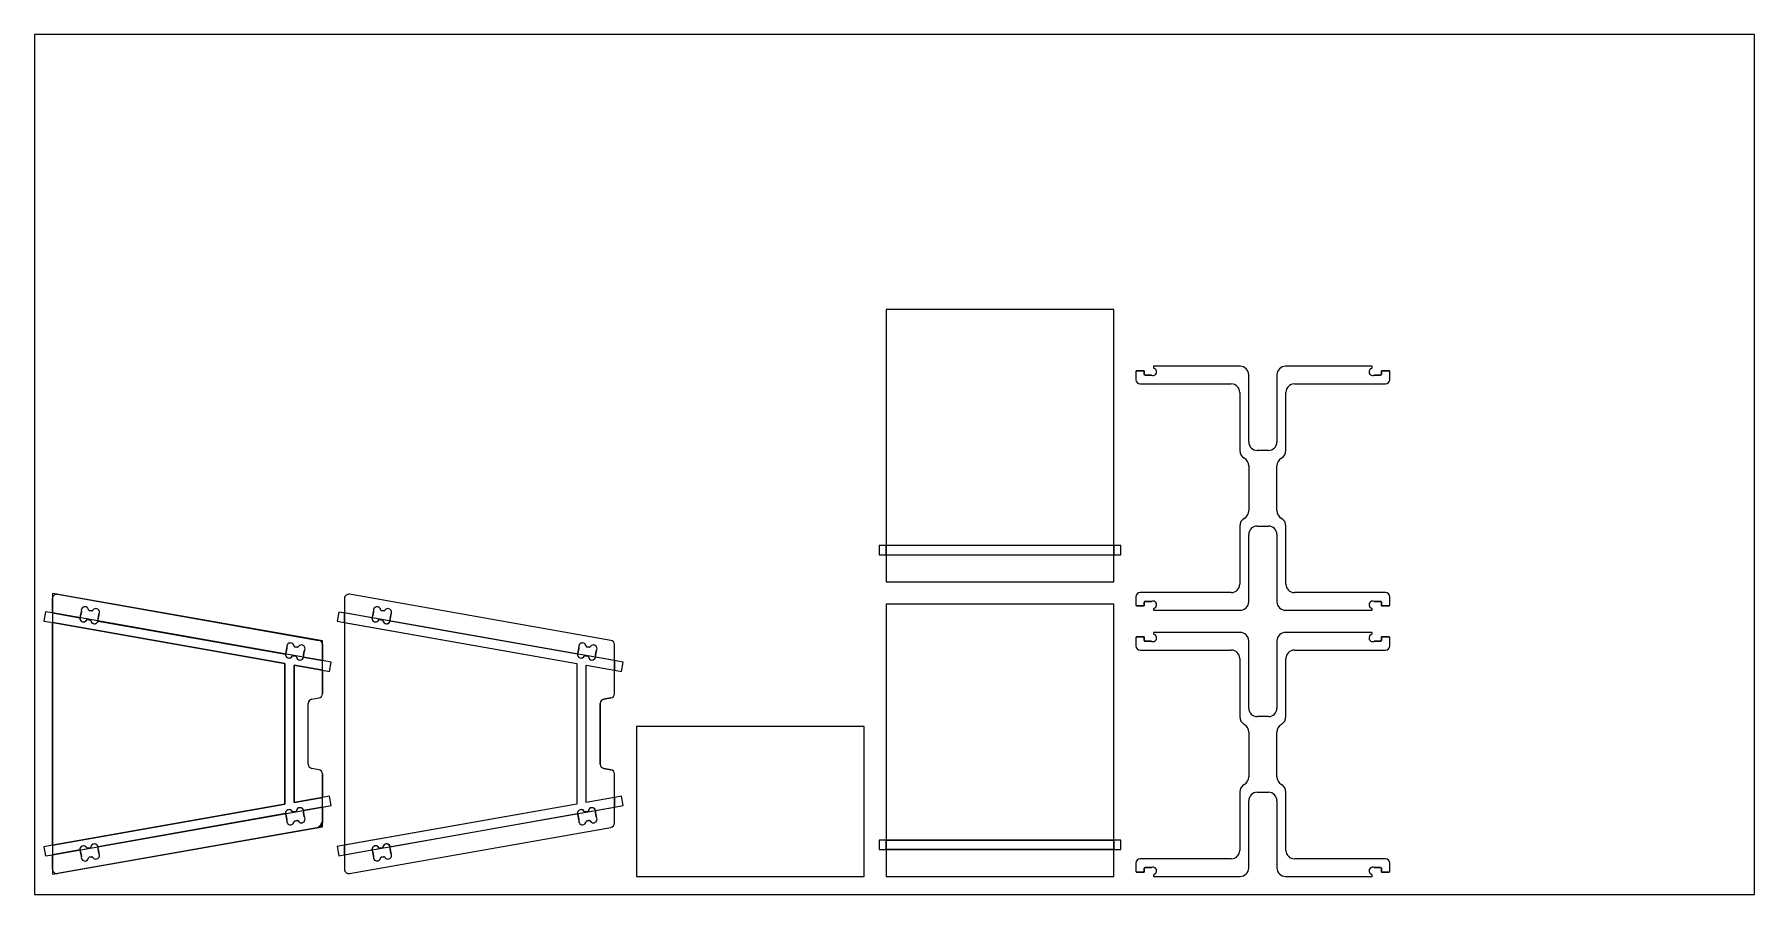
# Model space of a CAD drawing. Extents: x 0 to 96.1, y 0.2 to 48.2.
import ezdxf

# ---------------------------------------------------------------- set-up
doc = ezdxf.new("R2010")
doc.units = 0
doc.header["$MEASUREMENT"] = 0
doc.layers.get('0').update_dxf_attribs({"linetype": 'CONTINUOUS'})
for name, color, linetype in [('BOX_STOCK', 1, 'CONTINUOUS'), ('POCKETS', 171, 'CONTINUOUS'), ('PROFILES_INSIDE', 4, 'CONTINUOUS'), ('PROFILES_OUTSIDE', 6, 'CONTINUOUS')]:
    doc.layers.add(name, color=color, linetype=linetype)

msp = doc.modelspace()

# ---------------------------------------------------------------- linework, layer by layer
at = {"color": 7, "linetype": 'CONTINUOUS'}
for p, q in [((60.283, 32.846), (47.578, 32.846)), ((47.578, 32.846), (47.578, 19.66)), ((60.283, 19.66), (60.283, 32.846)), ((61.522, 29.386), (61.522, 28.923)), ((61.562, 29.425), (61.977, 29.425)), ((61.977, 29.425), (61.991, 29.216)), ((62.03, 29.179), (62.37, 29.179)), ((62.507, 29.671), (62.507, 29.592)), ((67.349, 29.671), (62.507, 29.671)), ((67.822, 25.445), (67.822, 29.199)), ((69.396, 29.199), (69.396, 25.445)), ((74.711, 29.671), (69.869, 29.671)), ((74.711, 29.592), (74.711, 29.671)), ((74.848, 29.179), (75.188, 29.179)), ((75.227, 29.216), (75.24, 29.425)), ((75.24, 29.425), (75.656, 29.425)), ((75.696, 28.923), (75.696, 29.386)), ((61.759, 28.687), (66.849, 28.687)), ((67.322, 28.215), (67.322, 24.973)), ((69.896, 24.973), (69.896, 28.215)), ((70.369, 28.687), (75.459, 28.687)), ((67.822, 24.107), (67.822, 21.612)), ((68.924, 24.973), (68.294, 24.973)), ((69.396, 21.612), (69.396, 24.107)), ((67.322, 20.746), (67.322, 17.504)), ((67.822, 16.52), (67.822, 20.274)), ((68.294, 20.746), (68.924, 20.746)), ((69.396, 20.274), (69.396, 16.52)), ((69.896, 17.504), (69.896, 20.746)), ((60.283, 19.66), (47.578, 19.66)), ((47.578, 19.145), (47.578, 19.66)), ((60.283, 19.66), (60.283, 19.145)), ((47.578, 19.145), (47.578, 17.634)), ((47.578, 19.145), (60.283, 19.145)), ((60.283, 17.634), (60.283, 19.145)), ((47.578, 17.634), (60.283, 17.634)), ((1.022, 15.895), (1.022, 16.707)), ((1.299, 16.94), (15.893, 14.366)), ((17.328, 16.707), (17.328, 15.895)), ((32.2, 14.366), (17.605, 16.94)), ((60.283, 16.395), (47.578, 16.395)), ((47.578, 16.395), (47.578, 3.209)), ((60.283, 3.209), (60.283, 16.395)), ((61.522, 16.795), (61.522, 16.333)), ((66.849, 17.032), (61.759, 17.032)), ((61.991, 16.503), (61.977, 16.293)), ((62.37, 16.539), (62.03, 16.539)), ((75.459, 17.032), (70.369, 17.032)), ((75.188, 16.539), (74.848, 16.539)), ((75.24, 16.293), (75.227, 16.503)), ((75.696, 16.333), (75.696, 16.795)), ((1.022, 15.895), (2.548, 15.626)), ((1.022, 15.895), (1.022, 15.36)), ((2.59, 15.736), (2.632, 15.973)), ((2.973, 15.53), (3.13, 15.503)), ((3.062, 16.036), (3.219, 16.008)), ((3.601, 15.802), (3.56, 15.565)), ((3.561, 15.447), (14.027, 13.602)), ((18.86, 15.625), (17.328, 15.895)), ((17.328, 15.36), (17.328, 15.895)), ((18.902, 15.735), (18.944, 15.972)), ((19.285, 15.529), (19.442, 15.502)), ((19.374, 16.035), (19.531, 16.007)), ((19.913, 15.801), (19.872, 15.564)), ((30.333, 13.602), (19.873, 15.446)), ((61.977, 16.293), (61.562, 16.293)), ((62.507, 16.127), (62.507, 16.047)), ((62.507, 16.047), (67.349, 16.047)), ((69.869, 16.047), (74.711, 16.047)), ((74.711, 16.047), (74.711, 16.127)), ((75.656, 16.293), (75.24, 16.293)), ((1.022, 2.931), (1.022, 15.36)), ((14, 13.071), (1.022, 15.36)), ((17.328, 15.36), (17.328, 2.931)), ((17.328, 15.36), (30.307, 13.071)), ((61.522, 14.523), (61.522, 14.06)), ((61.562, 14.562), (61.977, 14.562)), ((61.977, 14.562), (61.991, 14.353)), ((62.507, 14.808), (62.507, 14.728)), ((67.349, 14.808), (62.507, 14.808)), ((74.711, 14.808), (69.869, 14.808)), ((74.711, 14.728), (74.711, 14.808)), ((75.227, 14.353), (75.24, 14.562)), ((75.24, 14.562), (75.656, 14.562)), ((75.696, 14.06), (75.696, 14.523)), ((14.069, 13.712), (14.111, 13.949)), ((14.451, 13.506), (14.608, 13.479)), ((14.541, 14.012), (14.697, 13.984)), ((15.08, 13.779), (15.038, 13.541)), ((16.089, 14.134), (16.089, 13.238)), ((30.375, 13.712), (30.417, 13.949)), ((30.758, 13.506), (30.914, 13.479)), ((30.847, 14.012), (31.004, 13.984)), ((31.386, 13.779), (31.344, 13.541)), ((32.395, 13.238), (32.395, 14.134)), ((61.759, 13.824), (66.849, 13.824)), ((62.03, 14.316), (62.37, 14.316)), ((67.822, 10.582), (67.822, 14.336)), ((69.396, 14.336), (69.396, 10.582)), ((70.369, 13.824), (75.459, 13.824)), ((74.848, 14.316), (75.188, 14.316)), ((14, 5.22), (14, 13.071)), ((14.514, 12.981), (14.514, 5.31)), ((16.089, 12.703), (14.514, 12.981)), ((15.04, 13.423), (16.089, 13.238)), ((16.089, 12.703), (16.089, 13.238)), ((16.089, 12.703), (16.089, 11.381)), ((30.307, 13.071), (30.307, 5.22)), ((30.82, 5.31), (30.82, 12.981)), ((30.82, 12.981), (32.395, 12.703)), ((32.395, 13.238), (31.346, 13.423)), ((32.395, 13.238), (32.395, 12.703)), ((32.395, 11.381), (32.395, 12.703)), ((67.322, 13.351), (67.322, 10.109)), ((69.896, 10.109), (69.896, 13.351)), ((15.301, 7.446), (15.301, 10.845)), ((15.496, 11.078), (15.893, 11.148)), ((31.607, 10.845), (31.607, 7.446)), ((32.2, 11.148), (31.803, 11.078)), ((68.924, 10.109), (68.294, 10.109)), ((46.339, 9.558), (33.634, 9.558)), ((33.634, 9.558), (33.634, 1.184)), ((46.339, 1.184), (46.339, 9.558)), ((67.822, 9.243), (67.822, 6.749)), ((69.396, 6.749), (69.396, 9.243)), ((15.893, 7.143), (15.496, 7.213)), ((16.089, 6.911), (16.089, 5.588)), ((31.803, 7.213), (32.2, 7.143)), ((32.395, 5.588), (32.395, 6.911)), ((67.322, 5.883), (67.322, 2.641)), ((68.294, 5.883), (68.924, 5.883)), ((69.896, 2.641), (69.896, 5.883)), ((1.022, 2.931), (14, 5.22)), ((14.608, 4.813), (14.451, 4.785)), ((14.514, 5.31), (16.089, 5.588)), ((16.089, 5.053), (15.04, 4.868)), ((16.089, 5.053), (16.089, 5.588)), ((16.089, 5.053), (16.089, 4.158)), ((30.307, 5.22), (17.328, 2.931)), ((30.914, 4.813), (30.758, 4.785)), ((32.395, 5.588), (30.82, 5.31)), ((31.346, 4.868), (32.395, 5.053)), ((32.395, 5.588), (32.395, 5.053)), ((32.395, 4.158), (32.395, 5.053)), ((67.822, 1.656), (67.822, 5.41)), ((69.396, 5.41), (69.396, 1.656)), ((15.893, 3.925), (1.299, 1.352)), ((14.027, 4.69), (3.561, 2.844)), ((14.111, 4.342), (14.069, 4.579)), ((14.697, 4.307), (14.541, 4.279)), ((15.038, 4.75), (15.08, 4.513)), ((17.605, 1.352), (32.2, 3.925)), ((19.873, 2.845), (30.333, 4.69)), ((30.417, 4.342), (30.375, 4.579)), ((31.004, 4.307), (30.847, 4.279)), ((31.344, 4.75), (31.386, 4.513)), ((1.022, 2.931), (1.022, 2.397)), ((17.328, 2.397), (17.328, 2.931)), ((47.578, 3.209), (60.283, 3.209)), ((47.578, 2.695), (47.578, 3.209)), ((60.283, 3.209), (60.283, 2.695)), ((2.548, 2.666), (1.022, 2.397)), ((1.022, 1.584), (1.022, 2.397)), ((2.632, 2.318), (2.59, 2.555)), ((3.13, 2.789), (2.973, 2.761)), ((3.219, 2.283), (3.062, 2.255)), ((3.56, 2.726), (3.601, 2.489)), ((17.328, 2.397), (18.86, 2.667)), ((17.328, 2.397), (17.328, 1.584)), ((18.944, 2.319), (18.902, 2.556)), ((19.442, 2.79), (19.285, 2.762)), ((19.531, 2.284), (19.374, 2.256)), ((19.872, 2.727), (19.913, 2.49)), ((47.578, 2.695), (47.578, 1.184)), ((60.283, 2.695), (47.578, 2.695)), ((60.283, 1.184), (60.283, 2.695)), ((61.522, 1.932), (61.522, 1.469)), ((66.849, 2.168), (61.759, 2.168)), ((75.459, 2.168), (70.369, 2.168)), ((75.696, 1.469), (75.696, 1.932)), ((33.634, 1.184), (46.339, 1.184)), ((47.578, 1.184), (60.283, 1.184)), ((61.977, 1.43), (61.562, 1.43)), ((61.991, 1.639), (61.977, 1.43)), ((62.37, 1.676), (62.03, 1.676)), ((62.507, 1.264), (62.507, 1.184)), ((62.507, 1.184), (67.349, 1.184)), ((69.869, 1.184), (74.711, 1.184)), ((74.711, 1.184), (74.711, 1.264)), ((75.188, 1.676), (74.848, 1.676)), ((75.24, 1.43), (75.227, 1.639)), ((75.656, 1.43), (75.24, 1.43))]:
    msp.add_line(p, q, dxfattribs=at)
for centre, radius, start, end in [((61.562, 29.386), 0.0394, 90, 180), ((61.759, 28.923), 0.236, 180, 270), ((62.03, 29.219), 0.0394, 183.66194, 270), ((62.37, 29.14), 0.0394, 65.11211, 90), ((62.473, 29.36), 0.204, 245.11211, 72.39953), ((62.546, 29.592), 0.0394, 180, 252.39953), ((67.349, 29.199), 0.472, 0, 90), ((69.869, 29.199), 0.472, 90, 180), ((74.745, 29.36), 0.204, 107.60047, 294.88789), ((74.672, 29.592), 0.0394, 287.60047, 0), ((74.848, 29.14), 0.0394, 90, 114.88789), ((75.188, 29.219), 0.0394, 270, 356.33806), ((75.459, 28.923), 0.236, 270, 0), ((75.656, 29.386), 0.0394, 0, 90), ((66.849, 28.215), 0.472, 0, 90), ((70.369, 28.215), 0.472, 90, 180), ((68.294, 25.445), 0.472, 180, 270), ((68.924, 25.445), 0.472, 270, 0), ((67.822, 24.973), 0.5, 180, 240), ((67.322, 24.107), 0.5, 0, 60), ((69.896, 24.107), 0.5, 120, 180), ((69.396, 24.973), 0.5, 300, 0), ((67.822, 20.746), 0.5, 120, 180), ((67.322, 21.612), 0.5, 300, 0), ((69.896, 21.612), 0.5, 180, 240), ((69.396, 20.746), 0.5, 0, 60), ((68.294, 20.274), 0.472, 90, 180), ((68.924, 20.274), 0.472, 0, 90), ((66.849, 17.504), 0.472, 270, 0), ((70.369, 17.504), 0.472, 180, 270), ((1.258, 16.707), 0.236, 80, 180), ((17.564, 16.707), 0.236, 80, 180), ((61.759, 16.795), 0.236, 90, 180), ((61.562, 16.333), 0.0394, 180, 270), ((62.03, 16.5), 0.0394, 90, 176.33806), ((62.37, 16.579), 0.0394, 270, 294.88789), ((62.473, 16.359), 0.204, 287.60047, 114.88789), ((67.349, 16.52), 0.472, 270, 0), ((69.869, 16.52), 0.472, 180, 270), ((74.745, 16.359), 0.204, 65.11211, 252.39953), ((74.848, 16.579), 0.0394, 245.11211, 270), ((75.188, 16.5), 0.0394, 3.66194, 90), ((75.459, 16.795), 0.236, 0, 90), ((75.656, 16.333), 0.0394, 270, 0), ((2.751, 15.604), 0.204, 173.94475, 332.39954), ((2.751, 15.604), 0.204, 145.11212, 173.94475), ((2.552, 15.743), 0.0394, 325.11212, 350), ((2.828, 16.043), 0.204, 7.60048, 194.88784), ((2.593, 15.98), 0.0394, 350, 14.88784), ((2.966, 15.492), 0.0394, 80.00005, 152.39954), ((3.069, 16.075), 0.0394, 187.60048, 260.00005), ((3.123, 15.464), 0.0394, 7.60048, 80.00005), ((3.364, 15.496), 0.204, 187.60048, 346.05519), ((3.226, 16.047), 0.0394, 260.00005, 332.39954), ((3.441, 15.935), 0.204, 325.11219, 152.39954), ((3.598, 15.559), 0.0394, 170, 194.8879), ((3.364, 15.496), 0.204, 346.05519, 14.8879), ((3.64, 15.796), 0.0394, 145.11219, 170), ((19.063, 15.603), 0.204, 173.94475, 332.39954), ((19.063, 15.603), 0.204, 145.11212, 173.94475), ((18.863, 15.742), 0.0394, 325.11212, 350), ((19.14, 16.042), 0.204, 7.60048, 194.88784), ((18.905, 15.979), 0.0394, 350, 14.88784), ((19.278, 15.491), 0.0394, 80.00005, 152.39954), ((19.381, 16.074), 0.0394, 187.60048, 260.00005), ((19.435, 15.463), 0.0394, 7.60048, 80.00005), ((19.676, 15.495), 0.204, 187.60048, 346.05519), ((19.538, 16.046), 0.0394, 260.00005, 332.39954), ((19.753, 15.934), 0.204, 325.11219, 152.39954), ((19.91, 15.558), 0.0394, 170, 194.8879), ((19.676, 15.495), 0.204, 346.05519, 14.8879), ((19.952, 15.795), 0.0394, 145.11219, 170), ((62.546, 16.127), 0.0394, 107.60047, 180), ((74.672, 16.127), 0.0394, 0, 72.39953), ((61.562, 14.523), 0.0394, 90, 180), ((62.473, 14.497), 0.204, 245.11211, 72.39953), ((62.546, 14.728), 0.0394, 180, 252.39953), ((67.349, 14.336), 0.472, 0, 90), ((69.869, 14.336), 0.472, 90, 180), ((74.745, 14.497), 0.204, 107.60047, 294.88789), ((74.672, 14.728), 0.0394, 287.60047, 0), ((75.656, 14.523), 0.0394, 0, 90), ((14.229, 13.58), 0.204, 173.94475, 332.39954), ((14.229, 13.58), 0.204, 145.11212, 173.94475), ((14.03, 13.719), 0.0394, 325.11212, 350), ((14.307, 14.019), 0.204, 7.60048, 194.88784), ((14.072, 13.956), 0.0394, 350, 14.88784), ((14.445, 13.468), 0.0394, 80.00005, 152.39954), ((14.547, 14.051), 0.0394, 187.60048, 260.00005), ((14.601, 13.44), 0.0394, 7.60048, 80.00005), ((14.704, 14.023), 0.0394, 260.00005, 332.39954), ((14.919, 13.911), 0.204, 325.11219, 152.39954), ((15.077, 13.535), 0.0394, 170, 194.8879), ((14.842, 13.472), 0.204, 346.05519, 14.8879), ((15.119, 13.772), 0.0394, 145.11219, 170), ((15.852, 14.134), 0.236, 0, 80), ((30.536, 13.58), 0.204, 173.94475, 332.39954), ((30.536, 13.58), 0.204, 145.11212, 173.94475), ((30.336, 13.719), 0.0394, 325.11212, 350), ((30.613, 14.019), 0.204, 7.60048, 194.88784), ((30.378, 13.956), 0.0394, 350, 14.88784), ((30.751, 13.468), 0.0394, 80.00005, 152.39954), ((30.854, 14.051), 0.0394, 187.60048, 260.00005), ((30.908, 13.44), 0.0394, 7.60048, 80.00005), ((31.01, 14.023), 0.0394, 260.00005, 332.39954), ((31.226, 13.911), 0.204, 325.11219, 152.39954), ((31.383, 13.535), 0.0394, 170, 194.8879), ((31.148, 13.472), 0.204, 346.05519, 14.8879), ((31.425, 13.772), 0.0394, 145.11219, 170), ((32.159, 14.134), 0.236, 0, 80), ((61.759, 14.06), 0.236, 180, 270), ((62.03, 14.355), 0.0394, 183.66194, 270), ((62.37, 14.277), 0.0394, 65.11211, 90), ((66.849, 13.351), 0.472, 0, 90), ((70.369, 13.351), 0.472, 90, 180), ((74.848, 14.277), 0.0394, 90, 114.88789), ((75.188, 14.355), 0.0394, 270, 356.33806), ((75.459, 14.06), 0.236, 270, 0), ((14.842, 13.472), 0.204, 187.60048, 346.05519), ((31.148, 13.472), 0.204, 187.60048, 346.05519), ((15.537, 10.845), 0.236, 100, 180), ((15.852, 11.381), 0.236, 280, 0), ((31.844, 10.845), 0.236, 100, 180), ((32.159, 11.381), 0.236, 280, 0), ((68.294, 10.582), 0.472, 180, 270), ((68.924, 10.582), 0.472, 270, 0), ((67.822, 10.109), 0.5, 180, 240), ((67.322, 9.243), 0.5, 0, 60), ((69.896, 9.243), 0.5, 120, 180), ((69.396, 10.109), 0.5, 300, 0), ((15.537, 7.446), 0.236, 180, 260), ((15.852, 6.911), 0.236, 0, 80), ((31.844, 7.446), 0.236, 180, 260), ((32.159, 6.911), 0.236, 0, 80), ((67.322, 6.749), 0.5, 300, 0), ((69.896, 6.749), 0.5, 180, 240), ((67.822, 5.883), 0.5, 120, 180), ((68.294, 5.41), 0.472, 90, 180), ((68.924, 5.41), 0.472, 0, 90), ((69.396, 5.883), 0.5, 0, 60), ((14.229, 4.711), 0.204, 27.60048, 186.05519), ((14.445, 4.824), 0.0394, 207.60048, 280.00005), ((14.601, 4.851), 0.0394, 280.00005, 352.39954), ((14.842, 4.819), 0.204, 13.94475, 172.39954), ((14.842, 4.819), 0.204, 345.11219, 13.94475), ((30.536, 4.711), 0.204, 27.60048, 186.05519), ((30.751, 4.824), 0.0394, 207.60048, 280.00005), ((30.908, 4.851), 0.0394, 280.00005, 352.39954), ((31.148, 4.819), 0.204, 13.94475, 172.39954), ((31.148, 4.819), 0.204, 345.11219, 13.94475), ((14.229, 4.711), 0.204, 186.05519, 214.88784), ((14.03, 4.572), 0.0394, 10, 34.88784), ((14.307, 4.273), 0.204, 165.11212, 352.39954), ((14.072, 4.335), 0.0394, 345.11212, 10), ((14.547, 4.241), 0.0394, 100.00005, 172.39954), ((14.704, 4.268), 0.0394, 27.60048, 100.00005), ((14.919, 4.381), 0.204, 207.60048, 34.8879), ((15.077, 4.757), 0.0394, 165.11219, 190), ((15.119, 4.52), 0.0394, 190, 214.8879), ((15.852, 4.158), 0.236, 280, 0), ((30.536, 4.711), 0.204, 186.05519, 214.88784), ((30.336, 4.572), 0.0394, 10, 34.88784), ((30.613, 4.273), 0.204, 165.11212, 352.39954), ((30.378, 4.335), 0.0394, 345.11212, 10), ((30.854, 4.241), 0.0394, 100.00005, 172.39954), ((31.01, 4.268), 0.0394, 27.60048, 100.00005), ((31.226, 4.381), 0.204, 207.60048, 34.8879), ((31.383, 4.757), 0.0394, 165.11219, 190), ((31.425, 4.52), 0.0394, 190, 214.8879), ((32.159, 4.158), 0.236, 280, 0), ((2.751, 2.687), 0.204, 27.60048, 186.05519), ((3.364, 2.795), 0.204, 13.94475, 172.39954), ((19.063, 2.688), 0.204, 27.60048, 186.05519), ((19.676, 2.796), 0.204, 13.94475, 172.39954), ((2.751, 2.687), 0.204, 186.05519, 214.88784), ((2.552, 2.548), 0.0394, 10, 34.88784), ((2.828, 2.249), 0.204, 165.11212, 352.39954), ((2.593, 2.311), 0.0394, 345.11212, 10), ((2.966, 2.8), 0.0394, 207.60048, 280.00005), ((3.069, 2.217), 0.0394, 100.00005, 172.39954), ((3.123, 2.827), 0.0394, 280.00005, 352.39954), ((3.226, 2.244), 0.0394, 27.60048, 100.00005), ((3.441, 2.357), 0.204, 207.60048, 34.8879), ((3.598, 2.733), 0.0394, 165.11219, 190), ((3.364, 2.795), 0.204, 345.11219, 13.94475), ((3.64, 2.496), 0.0394, 190, 214.8879), ((19.063, 2.688), 0.204, 186.05519, 214.88784), ((18.863, 2.549), 0.0394, 10, 34.88784), ((19.14, 2.25), 0.204, 165.11212, 352.39954), ((18.905, 2.312), 0.0394, 345.11212, 10), ((19.278, 2.801), 0.0394, 207.60048, 280.00005), ((19.381, 2.218), 0.0394, 100.00005, 172.39954), ((19.435, 2.828), 0.0394, 280.00005, 352.39954), ((19.538, 2.245), 0.0394, 27.60048, 100.00005), ((19.753, 2.358), 0.204, 207.60048, 34.8879), ((19.91, 2.734), 0.0394, 165.11219, 190), ((19.676, 2.796), 0.204, 345.11219, 13.94475), ((19.952, 2.497), 0.0394, 190, 214.8879), ((61.759, 1.932), 0.236, 90, 180), ((66.849, 2.641), 0.472, 270, 0), ((70.369, 2.641), 0.472, 180, 270), ((75.459, 1.932), 0.236, 0, 90), ((1.258, 1.584), 0.236, 180, 280), ((17.564, 1.584), 0.236, 180, 280), ((61.562, 1.469), 0.0394, 180, 270), ((62.03, 1.637), 0.0394, 90, 176.33806), ((62.37, 1.715), 0.0394, 270, 294.88789), ((62.473, 1.495), 0.204, 287.60047, 114.88789), ((62.546, 1.264), 0.0394, 107.60047, 180), ((67.349, 1.656), 0.472, 270, 0), ((69.869, 1.656), 0.472, 180, 270), ((74.745, 1.495), 0.204, 65.11211, 252.39953), ((74.672, 1.264), 0.0394, 0, 72.39953), ((74.848, 1.715), 0.0394, 245.11211, 270), ((75.188, 1.637), 0.0394, 3.66194, 90), ((75.656, 1.469), 0.0394, 270, 0)]:
    msp.add_arc(centre, radius, start, end, dxfattribs=at)
at = {"layer": 'BOX_STOCK'}
for p, q in [((96.071, 48.202), (0.008, 48.202)), ((0.008, 48.202), (0.008, 0.171)), ((96.071, 0.171), (96.071, 48.202)), ((0.008, 0.171), (96.071, 0.171))]:
    msp.add_line(p, q, dxfattribs=at)
at = {"layer": 'POCKETS'}
for p, q in [((60.677, 19.66), (47.185, 19.66)), ((47.185, 19.66), (47.185, 19.145)), ((60.677, 19.145), (60.677, 19.66)), ((47.185, 19.145), (60.677, 19.145)), ((0.623, 15.965), (0.532, 15.446)), ((0.532, 15.446), (0.919, 15.378)), ((1.011, 15.897), (0.623, 15.965)), ((0.919, 15.378), (14, 13.071)), ((16.191, 13.22), (1.011, 15.897)), ((17.016, 15.95), (16.925, 15.431)), ((16.925, 15.431), (17.312, 15.363)), ((17.404, 15.881), (17.016, 15.95)), ((32.497, 13.22), (17.404, 15.881)), ((17.312, 15.363), (30.307, 13.071)), ((14, 13.071), (14, 5.22)), ((14.514, 12.981), (16.099, 12.701)), ((14.514, 5.31), (14.514, 12.981)), ((16.099, 12.701), (16.487, 12.633)), ((16.579, 13.152), (16.191, 13.22)), ((16.487, 12.633), (16.579, 13.152)), ((30.307, 13.071), (30.307, 5.22)), ((30.82, 12.981), (32.406, 12.701)), ((30.82, 5.31), (30.82, 12.981)), ((32.406, 12.701), (32.793, 12.633)), ((32.885, 13.152), (32.497, 13.22)), ((32.793, 12.633), (32.885, 13.152)), ((14, 5.22), (0.919, 2.913)), ((1.011, 2.395), (16.191, 5.071)), ((16.099, 5.59), (14.514, 5.31)), ((16.487, 5.658), (16.099, 5.59)), ((16.191, 5.071), (16.579, 5.14)), ((16.579, 5.14), (16.487, 5.658)), ((30.307, 5.22), (17.312, 2.929)), ((17.404, 2.41), (32.497, 5.071)), ((32.406, 5.59), (30.82, 5.31)), ((32.793, 5.658), (32.406, 5.59)), ((32.497, 5.071), (32.885, 5.14)), ((32.885, 5.14), (32.793, 5.658)), ((0.919, 2.913), (0.532, 2.845)), ((17.312, 2.929), (16.925, 2.86)), ((60.677, 3.209), (47.185, 3.209)), ((47.185, 3.209), (47.185, 2.695)), ((60.677, 2.695), (60.677, 3.209)), ((0.532, 2.845), (0.623, 2.326)), ((0.623, 2.326), (1.011, 2.395)), ((16.925, 2.86), (17.016, 2.342)), ((17.016, 2.342), (17.404, 2.41)), ((47.185, 2.695), (60.677, 2.695))]:
    msp.add_line(p, q, dxfattribs=at)
at = {"layer": 'PROFILES_INSIDE'}
for p, q in [((2.632, 15.973), (2.59, 15.736)), ((2.973, 15.53), (3.13, 15.503)), ((3.219, 16.008), (3.062, 16.036)), ((3.56, 15.565), (3.601, 15.802)), ((18.944, 15.972), (18.902, 15.735)), ((19.285, 15.529), (19.442, 15.502)), ((19.531, 16.007), (19.374, 16.035)), ((19.872, 15.564), (19.913, 15.801)), ((14.111, 13.949), (14.069, 13.712)), ((14.451, 13.506), (14.608, 13.479)), ((14.697, 13.984), (14.541, 14.012)), ((15.038, 13.541), (15.08, 13.779)), ((30.417, 13.949), (30.375, 13.712)), ((30.758, 13.506), (30.914, 13.479)), ((31.004, 13.984), (30.847, 14.012)), ((31.344, 13.541), (31.386, 13.779)), ((14.608, 4.813), (14.451, 4.785)), ((30.914, 4.813), (30.758, 4.785)), ((14.069, 4.579), (14.111, 4.342)), ((14.541, 4.279), (14.697, 4.307)), ((15.08, 4.513), (15.038, 4.75)), ((30.375, 4.579), (30.417, 4.342)), ((30.847, 4.279), (31.004, 4.307)), ((31.386, 4.513), (31.344, 4.75)), ((2.59, 2.555), (2.632, 2.318)), ((3.13, 2.789), (2.973, 2.761)), ((3.062, 2.255), (3.219, 2.283)), ((3.601, 2.489), (3.56, 2.726)), ((18.902, 2.556), (18.944, 2.319)), ((19.442, 2.79), (19.285, 2.762)), ((19.374, 2.256), (19.531, 2.284)), ((19.913, 2.49), (19.872, 2.727))]:
    msp.add_line(p, q, dxfattribs=at)
for centre, radius, start, end in [((2.751, 15.604), 0.204, 145.11212, 332.39954), ((2.552, 15.743), 0.0394, 325.11212, 350), ((2.828, 16.043), 0.204, 7.60048, 194.88784), ((2.593, 15.98), 0.0394, 350, 14.88784), ((2.966, 15.492), 0.0394, 80.00005, 152.39954), ((3.069, 16.075), 0.0394, 187.60048, 260.00005), ((3.123, 15.464), 0.0394, 7.60048, 80.00005), ((3.364, 15.496), 0.204, 187.60048, 14.8879), ((3.226, 16.047), 0.0394, 260.00005, 332.39954), ((3.441, 15.935), 0.204, 325.11219, 152.39954), ((3.598, 15.559), 0.0394, 170, 194.8879), ((3.64, 15.796), 0.0394, 145.11219, 170), ((19.063, 15.603), 0.204, 145.11212, 332.39954), ((18.863, 15.742), 0.0394, 325.11212, 350), ((19.14, 16.042), 0.204, 7.60048, 194.88784), ((18.905, 15.979), 0.0394, 350, 14.88784), ((19.278, 15.491), 0.0394, 80.00005, 152.39954), ((19.381, 16.074), 0.0394, 187.60048, 260.00005), ((19.435, 15.463), 0.0394, 7.60048, 80.00005), ((19.676, 15.495), 0.204, 187.60048, 14.8879), ((19.538, 16.046), 0.0394, 260.00005, 332.39954), ((19.753, 15.934), 0.204, 325.11219, 152.39954), ((19.91, 15.558), 0.0394, 170, 194.8879), ((19.952, 15.795), 0.0394, 145.11219, 170), ((14.229, 13.58), 0.204, 145.11212, 332.39954), ((14.03, 13.719), 0.0394, 325.11212, 350), ((14.307, 14.019), 0.204, 7.60048, 194.88784), ((14.072, 13.956), 0.0394, 350, 14.88784), ((14.445, 13.468), 0.0394, 80.00005, 152.39954), ((14.547, 14.051), 0.0394, 187.60048, 260.00005), ((14.601, 13.44), 0.0394, 7.60048, 80.00005), ((14.842, 13.472), 0.204, 187.60048, 14.8879), ((14.704, 14.023), 0.0394, 260.00005, 332.39954), ((14.919, 13.911), 0.204, 325.11219, 152.39954), ((15.077, 13.535), 0.0394, 170, 194.8879), ((15.119, 13.772), 0.0394, 145.11219, 170), ((30.536, 13.58), 0.204, 145.11212, 332.39954), ((30.336, 13.719), 0.0394, 325.11212, 350), ((30.613, 14.019), 0.204, 7.60048, 194.88784), ((30.378, 13.956), 0.0394, 350, 14.88784), ((30.751, 13.468), 0.0394, 80.00005, 152.39954), ((30.854, 14.051), 0.0394, 187.60048, 260.00005), ((30.908, 13.44), 0.0394, 7.60048, 80.00005), ((31.148, 13.472), 0.204, 187.60048, 14.8879), ((31.01, 14.023), 0.0394, 260.00005, 332.39954), ((31.226, 13.911), 0.204, 325.11219, 152.39954), ((31.383, 13.535), 0.0394, 170, 194.8879), ((31.425, 13.772), 0.0394, 145.11219, 170), ((14.229, 4.711), 0.204, 27.60048, 214.88784), ((14.445, 4.824), 0.0394, 207.60048, 280.00005), ((14.601, 4.851), 0.0394, 280.00005, 352.39954), ((14.842, 4.819), 0.204, 345.11219, 172.39954), ((30.536, 4.711), 0.204, 27.60048, 214.88784), ((30.751, 4.824), 0.0394, 207.60048, 280.00005), ((30.908, 4.851), 0.0394, 280.00005, 352.39954), ((31.148, 4.819), 0.204, 345.11219, 172.39954), ((14.03, 4.572), 0.0394, 10, 34.88784), ((14.307, 4.273), 0.204, 165.11212, 352.39954), ((14.072, 4.335), 0.0394, 345.11212, 10), ((14.547, 4.241), 0.0394, 100.00005, 172.39954), ((14.704, 4.268), 0.0394, 27.60048, 100.00005), ((14.919, 4.381), 0.204, 207.60048, 34.8879), ((15.077, 4.757), 0.0394, 165.11219, 190), ((15.119, 4.52), 0.0394, 190, 214.8879), ((15.825, 4.209), 0.236, 280, 0), ((30.336, 4.572), 0.0394, 10, 34.88784), ((30.613, 4.273), 0.204, 165.11212, 352.39954), ((30.378, 4.335), 0.0394, 345.11212, 10), ((30.854, 4.241), 0.0394, 100.00005, 172.39954), ((31.01, 4.268), 0.0394, 27.60048, 100.00005), ((31.226, 4.381), 0.204, 207.60048, 34.8879), ((31.383, 4.757), 0.0394, 165.11219, 190), ((31.425, 4.52), 0.0394, 190, 214.8879), ((2.751, 2.687), 0.204, 27.60048, 214.88784), ((3.364, 2.795), 0.204, 345.11219, 172.39954), ((19.063, 2.688), 0.204, 27.60048, 214.88784), ((19.676, 2.796), 0.204, 345.11219, 172.39954), ((2.552, 2.548), 0.0394, 10, 34.88784), ((2.828, 2.249), 0.204, 165.11212, 352.39954), ((2.593, 2.311), 0.0394, 345.11212, 10), ((2.966, 2.8), 0.0394, 207.60048, 280.00005), ((3.069, 2.217), 0.0394, 100.00005, 172.39954), ((3.123, 2.827), 0.0394, 280.00005, 352.39954), ((3.226, 2.244), 0.0394, 27.60048, 100.00005), ((3.441, 2.357), 0.204, 207.60048, 34.8879), ((3.598, 2.733), 0.0394, 165.11219, 190), ((3.64, 2.496), 0.0394, 190, 214.8879), ((18.863, 2.549), 0.0394, 10, 34.88784), ((19.14, 2.25), 0.204, 165.11212, 352.39954), ((18.905, 2.312), 0.0394, 345.11212, 10), ((19.278, 2.801), 0.0394, 207.60048, 280.00005), ((19.381, 2.218), 0.0394, 100.00005, 172.39954), ((19.435, 2.828), 0.0394, 280.00005, 352.39954), ((19.538, 2.245), 0.0394, 27.60048, 100.00005), ((19.753, 2.358), 0.204, 207.60048, 34.8879), ((19.91, 2.734), 0.0394, 165.11219, 190), ((19.952, 2.497), 0.0394, 190, 214.8879)]:
    msp.add_arc(centre, radius, start, end, dxfattribs=at)
at = {"layer": 'PROFILES_OUTSIDE'}
for p, q in [((47.578, 32.846), (47.578, 17.634)), ((60.283, 32.846), (47.578, 32.846)), ((60.283, 17.634), (60.283, 32.846)), ((61.522, 29.386), (61.522, 28.923)), ((61.977, 29.425), (61.562, 29.425)), ((61.991, 29.216), (61.977, 29.425)), ((62.37, 29.179), (62.03, 29.179)), ((62.507, 29.671), (62.507, 29.592)), ((67.349, 29.671), (62.507, 29.671)), ((67.822, 25.445), (67.822, 29.199)), ((69.396, 29.199), (69.396, 25.445)), ((74.711, 29.671), (69.869, 29.671)), ((74.711, 29.592), (74.711, 29.671)), ((75.188, 29.179), (74.848, 29.179)), ((75.24, 29.425), (75.227, 29.216)), ((75.656, 29.425), (75.24, 29.425)), ((75.696, 28.923), (75.696, 29.386)), ((61.759, 28.687), (66.849, 28.687)), ((67.322, 28.215), (67.322, 24.973)), ((69.896, 24.973), (69.896, 28.215)), ((70.369, 28.687), (75.459, 28.687)), ((67.822, 24.107), (67.822, 21.612)), ((68.924, 24.973), (68.294, 24.973)), ((69.396, 21.612), (69.396, 24.107)), ((67.322, 20.746), (67.322, 17.504)), ((67.822, 16.52), (67.822, 20.274)), ((68.294, 20.746), (68.924, 20.746)), ((69.396, 20.274), (69.396, 16.52)), ((69.896, 17.504), (69.896, 20.746)), ((47.578, 17.634), (60.283, 17.634)), ((16.089, 14.332), (1.022, 16.989)), ((1.022, 16.989), (1.022, 1.303)), ((17.328, 16.707), (17.328, 1.584)), ((32.2, 14.366), (17.605, 16.94)), ((60.283, 16.395), (47.578, 16.395)), ((47.578, 16.395), (47.578, 1.184)), ((60.283, 1.184), (60.283, 16.395)), ((61.522, 16.795), (61.522, 16.333)), ((66.849, 17.032), (61.759, 17.032)), ((61.977, 16.293), (61.991, 16.503)), ((62.03, 16.539), (62.37, 16.539)), ((75.459, 17.032), (70.369, 17.032)), ((74.848, 16.539), (75.188, 16.539)), ((75.227, 16.503), (75.24, 16.293)), ((75.696, 16.333), (75.696, 16.795)), ((61.562, 16.293), (61.977, 16.293)), ((62.507, 16.127), (62.507, 16.047)), ((62.507, 16.047), (67.349, 16.047)), ((69.869, 16.047), (74.711, 16.047)), ((74.711, 16.047), (74.711, 16.127)), ((75.24, 16.293), (75.656, 16.293)), ((61.522, 14.523), (61.522, 14.06)), ((61.977, 14.562), (61.562, 14.562)), ((61.991, 14.353), (61.977, 14.562)), ((62.507, 14.808), (62.507, 14.728)), ((67.349, 14.808), (62.507, 14.808)), ((74.711, 14.808), (69.869, 14.808)), ((74.711, 14.728), (74.711, 14.808)), ((75.24, 14.562), (75.227, 14.353)), ((75.656, 14.562), (75.24, 14.562)), ((75.696, 14.06), (75.696, 14.523)), ((16.089, 11.381), (16.089, 14.332)), ((32.395, 11.381), (32.395, 14.134)), ((61.759, 13.824), (66.849, 13.824)), ((62.37, 14.316), (62.03, 14.316)), ((67.822, 10.582), (67.822, 14.336)), ((69.396, 14.336), (69.396, 10.582)), ((70.369, 13.824), (75.459, 13.824)), ((75.188, 14.316), (74.848, 14.316)), ((67.322, 13.351), (67.322, 10.109)), ((69.896, 10.109), (69.896, 13.351)), ((15.301, 7.446), (15.301, 10.845)), ((15.496, 11.078), (15.893, 11.148)), ((31.607, 7.446), (31.607, 10.845)), ((31.803, 11.078), (32.2, 11.148)), ((68.924, 10.109), (68.294, 10.109)), ((46.339, 9.558), (33.634, 9.558)), ((33.634, 9.558), (33.634, 1.184)), ((46.339, 1.184), (46.339, 9.558)), ((67.822, 9.243), (67.822, 6.749)), ((69.396, 6.749), (69.396, 9.243)), ((15.893, 7.143), (15.496, 7.213)), ((16.089, 3.959), (16.089, 6.911)), ((32.2, 7.143), (31.803, 7.213)), ((32.395, 4.158), (32.395, 6.911)), ((67.322, 5.883), (67.322, 2.641)), ((68.294, 5.883), (68.924, 5.883)), ((69.896, 2.641), (69.896, 5.883)), ((67.822, 1.656), (67.822, 5.41)), ((69.396, 5.41), (69.396, 1.656)), ((1.022, 1.303), (16.089, 3.959)), ((17.605, 1.352), (32.2, 3.925)), ((61.522, 1.932), (61.522, 1.469)), ((66.849, 2.168), (61.759, 2.168)), ((75.459, 2.168), (70.369, 2.168)), ((75.696, 1.469), (75.696, 1.932)), ((33.634, 1.184), (46.339, 1.184)), ((47.578, 1.184), (60.283, 1.184)), ((61.562, 1.43), (61.977, 1.43)), ((61.977, 1.43), (61.991, 1.639)), ((62.03, 1.676), (62.37, 1.676)), ((62.507, 1.264), (62.507, 1.184)), ((62.507, 1.184), (67.349, 1.184)), ((69.869, 1.184), (74.711, 1.184)), ((74.711, 1.184), (74.711, 1.264)), ((74.848, 1.676), (75.188, 1.676)), ((75.227, 1.639), (75.24, 1.43)), ((75.24, 1.43), (75.656, 1.43))]:
    msp.add_line(p, q, dxfattribs=at)
for centre, radius, start, end in [((61.562, 29.386), 0.0394, 90, 180), ((61.759, 28.923), 0.236, 180, 270), ((62.03, 29.219), 0.0394, 183.66194, 270), ((62.37, 29.14), 0.0394, 65.11211, 90), ((62.473, 29.36), 0.204, 245.11211, 72.39953), ((62.546, 29.592), 0.0394, 180, 252.39953), ((67.349, 29.199), 0.472, 0, 90), ((69.869, 29.199), 0.472, 90, 180), ((74.745, 29.36), 0.204, 107.60047, 294.88789), ((74.672, 29.592), 0.0394, 287.60047, 0), ((74.848, 29.14), 0.0394, 90, 114.88789), ((75.188, 29.219), 0.0394, 270, 356.33806), ((75.459, 28.923), 0.236, 270, 0), ((75.656, 29.386), 0.0394, 0, 90), ((66.849, 28.215), 0.472, 0, 90), ((70.369, 28.215), 0.472, 90, 180), ((68.294, 25.445), 0.472, 180, 270), ((68.924, 25.445), 0.472, 270, 0), ((67.822, 24.973), 0.5, 180, 240), ((67.322, 24.107), 0.5, 0, 60), ((69.896, 24.107), 0.5, 120, 180), ((69.396, 24.973), 0.5, 300, 0), ((67.822, 20.746), 0.5, 120, 180), ((67.322, 21.612), 0.5, 300, 0), ((69.896, 21.612), 0.5, 180, 240), ((69.396, 20.746), 0.5, 0, 60), ((68.294, 20.274), 0.472, 90, 180), ((68.924, 20.274), 0.472, 0, 90), ((66.849, 17.504), 0.472, 270, 0), ((70.369, 17.504), 0.472, 180, 270), ((17.564, 16.707), 0.236, 80, 180), ((61.759, 16.795), 0.236, 90, 180), ((61.562, 16.333), 0.0394, 180, 270), ((62.03, 16.5), 0.0394, 90, 176.33806), ((62.37, 16.579), 0.0394, 270, 294.88789), ((62.473, 16.359), 0.204, 287.60047, 114.88789), ((67.349, 16.52), 0.472, 270, 0), ((69.869, 16.52), 0.472, 180, 270), ((74.745, 16.359), 0.204, 65.11211, 252.39953), ((74.848, 16.579), 0.0394, 245.11211, 270), ((75.188, 16.5), 0.0394, 3.66194, 90), ((75.459, 16.795), 0.236, 0, 90), ((75.656, 16.333), 0.0394, 270, 0), ((62.546, 16.127), 0.0394, 107.60047, 180), ((74.672, 16.127), 0.0394, 0, 72.39953), ((61.562, 14.523), 0.0394, 90, 180), ((62.473, 14.497), 0.204, 245.11211, 72.39953), ((62.546, 14.728), 0.0394, 180, 252.39953), ((67.349, 14.336), 0.472, 0, 90), ((69.869, 14.336), 0.472, 90, 180), ((74.745, 14.497), 0.204, 107.60047, 294.88789), ((74.672, 14.728), 0.0394, 287.60047, 0), ((75.656, 14.523), 0.0394, 0, 90), ((32.159, 14.134), 0.236, 0, 80), ((61.759, 14.06), 0.236, 180, 270), ((62.03, 14.355), 0.0394, 183.66194, 270), ((62.37, 14.277), 0.0394, 65.11211, 90), ((66.849, 13.351), 0.472, 0, 90), ((70.369, 13.351), 0.472, 90, 180), ((74.848, 14.277), 0.0394, 90, 114.88789), ((75.188, 14.355), 0.0394, 270, 356.33806), ((75.459, 14.06), 0.236, 270, 0), ((15.537, 10.845), 0.236, 100, 180), ((15.852, 11.381), 0.236, 280, 0), ((31.844, 10.845), 0.236, 100, 180), ((32.159, 11.381), 0.236, 280, 0), ((68.294, 10.582), 0.472, 180, 270), ((68.924, 10.582), 0.472, 270, 0), ((67.822, 10.109), 0.5, 180, 240), ((67.322, 9.243), 0.5, 0, 60), ((69.896, 9.243), 0.5, 120, 180), ((69.396, 10.109), 0.5, 300, 0), ((15.537, 7.446), 0.236, 180, 260), ((15.852, 6.911), 0.236, 0, 80), ((31.844, 7.446), 0.236, 180, 260), ((32.159, 6.911), 0.236, 0, 80), ((67.322, 6.749), 0.5, 300, 0), ((69.896, 6.749), 0.5, 180, 240), ((67.822, 5.883), 0.5, 120, 180), ((68.294, 5.41), 0.472, 90, 180), ((68.924, 5.41), 0.472, 0, 90), ((69.396, 5.883), 0.5, 0, 60), ((32.159, 4.158), 0.236, 280, 0), ((61.759, 1.932), 0.236, 90, 180), ((66.849, 2.641), 0.472, 270, 0), ((70.369, 2.641), 0.472, 180, 270), ((75.459, 1.932), 0.236, 0, 90), ((17.564, 1.584), 0.236, 180, 280), ((61.562, 1.469), 0.0394, 180, 270), ((62.03, 1.637), 0.0394, 90, 176.33806), ((62.37, 1.715), 0.0394, 270, 294.88789), ((62.473, 1.495), 0.204, 287.60047, 114.88789), ((62.546, 1.264), 0.0394, 107.60047, 180), ((67.349, 1.656), 0.472, 270, 0), ((69.869, 1.656), 0.472, 180, 270), ((74.745, 1.495), 0.204, 65.11211, 252.39953), ((74.672, 1.264), 0.0394, 0, 72.39953), ((74.848, 1.715), 0.0394, 245.11211, 270), ((75.188, 1.637), 0.0394, 3.66194, 90), ((75.656, 1.469), 0.0394, 270, 0)]:
    msp.add_arc(centre, radius, start, end, dxfattribs=at)

doc.saveas('drawing.dxf')
